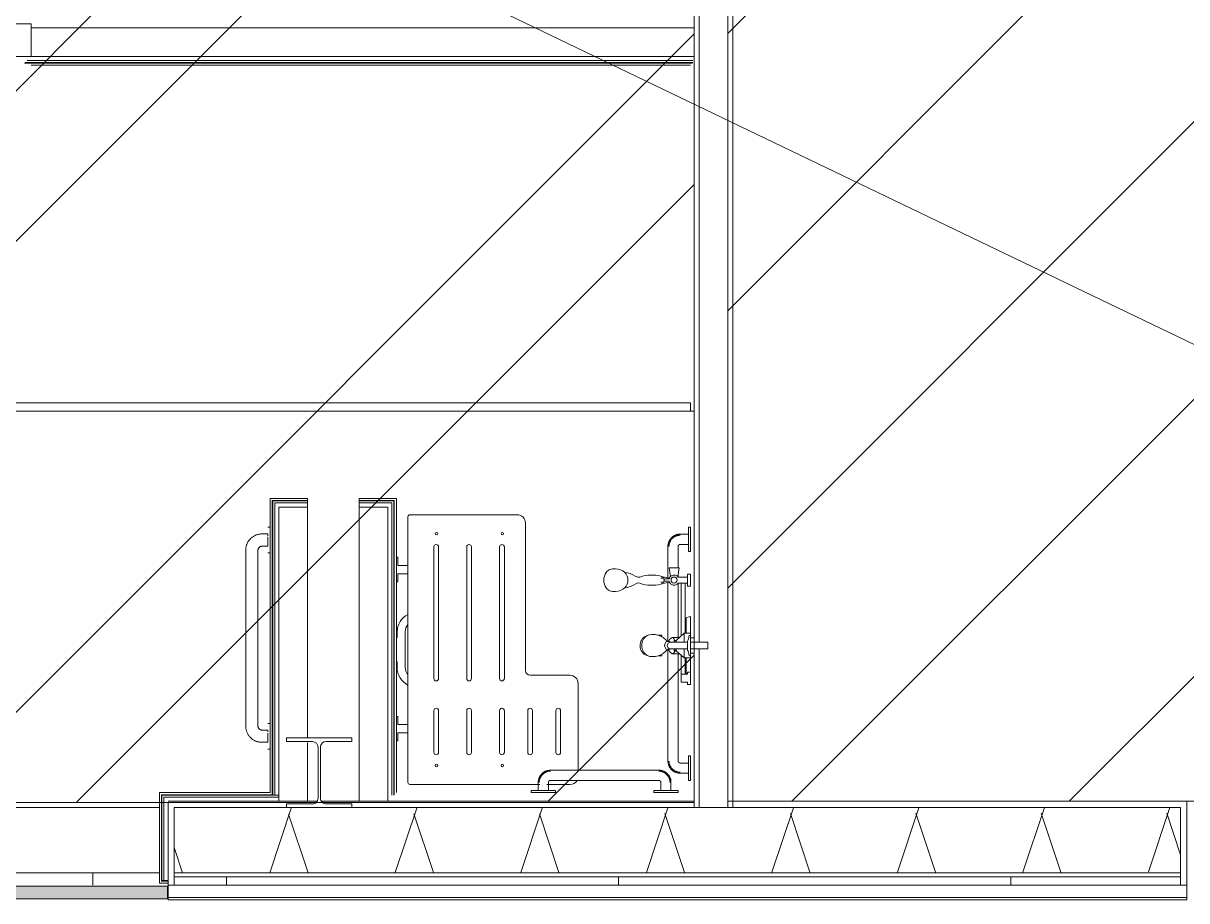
# Model space of a CAD drawing. Header units: inches. Extents: x -1442 to 61540, y -36095 to 93.
# Drawn here: x 59904 to 60046.4, y -22798.7 to -22691.4 of the extents above; entities that cross this region are included whole.
import ezdxf

# ---------------------------------------------------------------- set-up
doc = ezdxf.new("R2010")
doc.units = ezdxf.units.IN
doc.header["$MEASUREMENT"] = 0
for name, color, linetype, lineweight in [('A-DETL', 90, 'Continuous', 9), ('A-DETL-GENF', 92, 'Continuous', 9), ('A-FLOR', 192, 'Continuous', 9), ('A-FLOR-PATT', 8, 'Continuous', 9), ('A-GENM', 13, 'Continuous', 9), ('A-WALL', 113, 'Continuous', 9), ('A-WALL-PATT', 111, 'Continuous', 15), ('G-ANNO-TEXT', 231, 'Continuous', 9), ('I-WALL', 2, 'Continuous', 9), ('P-SANR-FIXT', 6, 'Continuous', 9), ('Q-SPCQ', 91, 'Continuous', 9), ('S-BEAM', 12, 'Continuous', 9), ('S-COLS', 52, 'Continuous', 9)]:
    doc.layers.add(name, color=color, linetype=linetype, lineweight=lineweight)

# ---------------------------------------------------------------- blocks, each defined once
blk = doc.blocks.new('817_Grab_Bars - 8170-001240-V41-Life Safety Plan')
at = {"layer": 'Q-SPCQ', "color": 7}
for p, q in [((25685.39, -22753.02), (25685.11, -22753.02)), ((25685.11, -22753.83), (25684.39, -22753.83)), ((25685.11, -22754.05), (25685.11, -22753.83)), ((25685.11, -22753.83), (25685.11, -22754.05)), ((25685.11, -22754.58), (25685.11, -22754.2)), ((25685.11, -22754.21), (25685.11, -22754.58)), ((25685.11, -22755.27), (25685.11, -22754.58)), ((25682.39, -22755.83), (25682.39, -22777.33)), ((25683.89, -22777.33), (25683.89, -22755.83)), ((25684.39, -22755.33), (25685.11, -22755.33)), ((25685.11, -22755.11), (25685.11, -22755.33)), ((25685.11, -22755.33), (25685.11, -22755.11)), ((25685.11, -22756.15), (25685.39, -22756.15)), ((25685.11, -22777.83), (25684.39, -22777.83)), ((25685.39, -22777.02), (25685.11, -22777.02)), ((25685.11, -22778.05), (25685.11, -22777.83)), ((25685.11, -22777.83), (25685.11, -22778.05)), ((25685.11, -22778.58), (25685.11, -22778.2)), ((25685.11, -22778.21), (25685.11, -22778.58)), ((25685.11, -22779.11), (25685.11, -22778.58)), ((25685.11, -22779.11), (25685.11, -22779.33)), ((25685.11, -22779.33), (25685.11, -22779.11)), ((25684.39, -22779.33), (25685.11, -22779.33)), ((25685.11, -22780.15), (25685.39, -22780.15))]:
    blk.add_line(p, q, dxfattribs=at)
at = {"layer": 'Q-SPCQ', "color": 7, "flags": 128}
for points in [[(25684.39, -22753.83), (25684.31, -22753.84), (25684.23, -22753.84), (25684.15, -22753.85), (25684.07, -22753.86), (25683.99, -22753.87), (25683.91, -22753.89), (25683.84, -22753.91), (25683.76, -22753.94), (25683.69, -22753.96), (25683.61, -22753.99), (25683.54, -22754.02), (25683.47, -22754.06), (25683.4, -22754.1), (25683.33, -22754.14), (25683.26, -22754.18), (25683.2, -22754.23), (25683.13, -22754.28), (25683.07, -22754.33), (25683.01, -22754.38), (25682.96, -22754.44), (25682.9, -22754.5), (25682.85, -22754.56), (25682.8, -22754.62), (25682.75, -22754.69), (25682.71, -22754.75), (25682.67, -22754.82), (25682.63, -22754.89), (25682.59, -22754.96), (25682.56, -22755.04), (25682.53, -22755.11), (25682.5, -22755.18), (25682.47, -22755.26), (25682.45, -22755.34), (25682.43, -22755.42), (25682.42, -22755.49), (25682.41, -22755.57), (25682.4, -22755.65), (25682.39, -22755.73), (25682.39, -22755.81), (25682.39, -22755.83)], [(25683.89, -22755.83), (25683.89, -22755.81), (25683.89, -22755.79), (25683.89, -22755.77), (25683.9, -22755.75), (25683.9, -22755.73), (25683.9, -22755.72), (25683.91, -22755.7), (25683.92, -22755.68), (25683.92, -22755.66), (25683.93, -22755.64), (25683.94, -22755.62), (25683.95, -22755.6), (25683.96, -22755.59), (25683.97, -22755.57), (25683.98, -22755.55), (25683.99, -22755.54), (25684, -22755.52), (25684.01, -22755.5), (25684.03, -22755.49), (25684.04, -22755.48), (25684.06, -22755.46), (25684.07, -22755.45), (25684.09, -22755.44), (25684.1, -22755.42), (25684.12, -22755.41), (25684.14, -22755.4), (25684.15, -22755.39), (25684.17, -22755.38), (25684.19, -22755.38), (25684.21, -22755.37), (25684.23, -22755.36), (25684.25, -22755.36), (25684.27, -22755.35), (25684.29, -22755.35), (25684.31, -22755.34), (25684.33, -22755.34), (25684.34, -22755.34), (25684.36, -22755.33), (25684.38, -22755.33), (25684.39, -22755.33)], [(25682.39, -22777.33), (25682.39, -22777.41), (25682.4, -22777.49), (25682.4, -22777.57), (25682.42, -22777.65), (25682.43, -22777.73), (25682.45, -22777.81), (25682.47, -22777.89), (25682.49, -22777.96), (25682.52, -22778.04), (25682.55, -22778.11), (25682.58, -22778.19), (25682.62, -22778.26), (25682.65, -22778.33), (25682.7, -22778.4), (25682.74, -22778.46), (25682.79, -22778.53), (25682.84, -22778.59), (25682.89, -22778.65), (25682.94, -22778.71), (25683, -22778.77), (25683.06, -22778.82), (25683.12, -22778.88), (25683.18, -22778.93), (25683.24, -22778.97), (25683.31, -22779.02), (25683.38, -22779.06), (25683.45, -22779.1), (25683.52, -22779.13), (25683.59, -22779.17), (25683.67, -22779.2), (25683.74, -22779.23), (25683.82, -22779.25), (25683.89, -22779.27), (25683.97, -22779.29), (25684.05, -22779.3), (25684.13, -22779.32), (25684.21, -22779.33), (25684.29, -22779.33), (25684.37, -22779.33), (25684.39, -22779.33)], [(25684.39, -22777.83), (25684.37, -22777.83), (25684.35, -22777.83), (25684.33, -22777.83), (25684.31, -22777.83), (25684.29, -22777.82), (25684.27, -22777.82), (25684.25, -22777.81), (25684.23, -22777.81), (25684.21, -22777.8), (25684.2, -22777.79), (25684.18, -22777.79), (25684.16, -22777.78), (25684.14, -22777.77), (25684.12, -22777.76), (25684.11, -22777.75), (25684.09, -22777.74), (25684.08, -22777.72), (25684.06, -22777.71), (25684.05, -22777.7), (25684.03, -22777.68), (25684.02, -22777.67), (25684, -22777.65), (25683.99, -22777.64), (25683.98, -22777.62), (25683.97, -22777.6), (25683.96, -22777.59), (25683.95, -22777.57), (25683.94, -22777.55), (25683.93, -22777.53), (25683.92, -22777.52), (25683.92, -22777.5), (25683.91, -22777.48), (25683.91, -22777.46), (25683.9, -22777.44), (25683.9, -22777.42), (25683.89, -22777.4), (25683.89, -22777.38), (25683.89, -22777.36), (25683.89, -22777.34), (25683.89, -22777.33)]]:
    blk.add_lwpolyline(points, dxfattribs=at)
blk = doc.blocks.new('Shower_Seat-Retractable-Frost_Products_LTD_-Handicap-_975R_M_ - Steel-Stainless-118740-Life Safety Plan')
at = {"layer": 'Q-SPCQ', "color": 7}
for p, q in [((25702.24, -22757.7), (25702.24, -22751.74)), ((25702.49, -22751.49), (25715.64, -22751.49)), ((25716.63, -22752.49), (25716.63, -22770.54)), ((25705.42, -22771.53), (25705.42, -22755.42)), ((25706, -22755.42), (25706, -22771.53)), ((25709.45, -22771.53), (25709.45, -22755.42)), ((25710.02, -22755.42), (25710.02, -22771.53)), ((25713.47, -22771.53), (25713.47, -22755.42)), ((25714.05, -22755.42), (25714.05, -22771.53)), ((25700.83, -22756.7), (25701.01, -22756.7)), ((25701.01, -22756.7), (25701.01, -22757.7)), ((25701.01, -22757.7), (25702.24, -22757.7)), ((25702.24, -22757.7), (25702.24, -22758.7)), ((25702.24, -22758.7), (25701.01, -22758.7)), ((25701.01, -22758.7), (25701.01, -22759.69)), ((25702.24, -22763.67), (25702.24, -22758.7)), ((25701.01, -22759.69), (25700.83, -22759.69)), ((25702.24, -22763.61), (25702.24, -22772.32)), ((25700.83, -22769.5), (25700.83, -22766.5)), ((25700.83, -22766.5), (25700.92, -22766.51)), ((25700.92, -22766.51), (25700.92, -22765.83)), ((25701.92, -22770.17), (25701.92, -22765.8)), ((25700.92, -22769.5), (25700.83, -22769.5)), ((25700.92, -22770.17), (25700.92, -22769.5)), ((25717.22, -22771.13), (25722.08, -22771.13)), ((25723.08, -22772.13), (25723.08, -22782.78)), ((25702.24, -22777.16), (25702.24, -22772.32)), ((25700.83, -22776.16), (25701.01, -22776.16)), ((25701.01, -22776.16), (25701.01, -22777.16)), ((25705.42, -22780.56), (25705.42, -22775.45)), ((25706, -22775.45), (25706, -22780.56)), ((25709.45, -22780.56), (25709.45, -22775.45)), ((25710.02, -22775.45), (25710.02, -22780.56)), ((25713.47, -22780.56), (25713.47, -22775.45)), ((25713.47, -22776.34), (25713.47, -22780.56)), ((25714.05, -22775.45), (25714.05, -22775.5)), ((25714.05, -22775.45), (25714.05, -22780.56)), ((25716.92, -22775.45), (25716.92, -22780.56)), ((25717.5, -22780.56), (25717.5, -22775.45)), ((25720.36, -22780.56), (25720.36, -22775.45)), ((25720.94, -22775.45), (25720.94, -22780.56)), ((25701.01, -22777.16), (25702.24, -22777.16)), ((25702.24, -22777.16), (25702.24, -22778.16)), ((25714.05, -22780.56), (25714.05, -22776.61)), ((25701.01, -22779.15), (25700.83, -22779.15)), ((25702.24, -22778.16), (25701.01, -22778.16)), ((25701.01, -22778.16), (25701.01, -22779.15)), ((25702.24, -22784.24), (25702.24, -22778.16)), ((25718.39, -22784.49), (25702.49, -22784.49)), ((25722.08, -22784.49), (25719.27, -22784.49))]:
    blk.add_line(p, q, dxfattribs=at)
for centre, radius, start, end in [((25702.49, -22751.74), 0.249, 90, 180), ((25715.64, -22752.49), 0.998, 0, 90), ((25705.74, -22753.8), 0.157, 90, 270), ((25705.74, -22753.8), 0.157, 270, 90), ((25713.8, -22753.8), 0.157, 90, 270), ((25713.8, -22753.8), 0.157, 270, 90), ((25705.71, -22755.42), 0.289, 0, 180), ((25709.73, -22755.42), 0.289, 0, 180), ((25713.76, -22755.42), 0.289, 0, 180), ((25703.35, -22765.83), 2.42, 117.1511, 180), ((25703.28, -22765.8), 1.35, 140, 180), ((25703.39, -22770.14), 2.47, 180.8542, 242.1783), ((25703.37, -22770.15), 1.45, 181.1547, 218.5801), ((25717.22, -22770.54), 0.589, 180, 270), ((25705.71, -22771.53), 0.289, 180, 0), ((25709.73, -22771.53), 0.288, 180, 0), ((25713.76, -22771.53), 0.288, 180, 0), ((25722.08, -22772.13), 0.998, 0, 90), ((25705.71, -22775.45), 0.289, 0, 180), ((25709.73, -22775.45), 0.289, 0, 180), ((25713.76, -22775.45), 0.289, 0, 180), ((25713.76, -22775.45), 0.289, 0, 139.2137), ((25717.21, -22775.45), 0.289, 0, 180), ((25720.65, -22775.45), 0.289, 0, 180), ((25705.71, -22780.56), 0.289, 180, 0), ((25709.73, -22780.56), 0.289, 180, 0), ((25713.76, -22780.56), 0.289, 180, 0), ((25713.76, -22780.56), 0.289, 180, 0), ((25717.21, -22780.56), 0.289, 180, 0), ((25720.65, -22780.56), 0.289, 180, 0), ((25705.74, -22782.16), 0.157, 90, 270), ((25705.74, -22782.16), 0.157, 270, 90), ((25713.8, -22782.16), 0.157, 90, 270), ((25713.8, -22782.16), 0.157, 270, 90), ((25702.49, -22784.24), 0.249, 180, 270), ((25722.08, -22783.49), 0.998, 270, 330)]:
    blk.add_arc(centre, radius, start, end, dxfattribs=at)
blk = doc.blocks.new('Parametric_ADA_Grab_Bar_-_2_Piece_3744 - Parametric_ADA_Grab_Bar_-_2_Piece_3744-114339-Life Safety Plan')
at = {"layer": 'A-GENM', "color": 7}
for p, q in [((0.25, 20.03), (0, 20.03)), ((0, 17.03), (0, 20.03)), ((0, 20.03), (0, 17.03)), ((0.25, 18.98), (0.25, 20.03)), ((0.25, 20.03), (0.25, 17.03)), ((1.25, 19.16), (0.25, 19.16)), ((0.25, 17.91), (0.25, 19.16)), ((0.25, 19.16), (0.25, 18.97)), ((0.25, 18.96), (0.25, 19.03)), ((0.25, 19.03), (0.25, 18.96)), ((0.25, 18.03), (0.25, 18.1)), ((0.25, 18.1), (0.25, 18.03)), ((0.25, 18.09), (0.25, 17.91)), ((0.25, 17.03), (0.25, 18.09)), ((0.25, 17.91), (1.25, 17.91)), ((1.5, 17.66), (1.5, 4.41)), ((2.75, 4.41), (2.75, 17.66)), ((0, 17.03), (0.25, 17.03)), ((0.25, 5.03), (0, 5.03)), ((0, 2.03), (0, 5.03)), ((0, 5.03), (0, 2.03)), ((0.25, 3.98), (0.25, 5.03)), ((0.25, 5.03), (0.25, 2.03)), ((1.25, 4.16), (0.25, 4.16)), ((0.25, 4.16), (0.25, 3.97)), ((0.25, 2.91), (0.25, 4.16)), ((0.25, 4.03), (0.25, 3.96)), ((0.25, 3.96), (0.25, 4.03)), ((0.25, 2.03), (0.25, 3.14)), ((0.25, 3.1), (0.25, 3.03)), ((0.25, 3.03), (0.25, 3.1)), ((0.25, 3.09), (0.25, 2.91)), ((0.25, 2.91), (1.25, 2.91)), ((17.46, 3.28), (3.87, 3.28)), ((25.72, 3.28), (18.54, 3.28)), ((30.12, 3.28), (26.28, 3.28)), ((0, 2.03), (0.25, 2.03)), ((2.37, 1.78), (2.37, 0.78)), ((3.62, 0.78), (3.62, 1.78)), ((3.87, 2.03), (17, 2.03)), ((19, 2.03), (25.62, 2.03)), ((26.37, 2.03), (26.73, 2.03)), ((27.5, 2.03), (30.12, 2.03)), ((30.37, 1.78), (30.37, 0.78)), ((31.62, 0.78), (31.62, 1.78)), ((1.5, 0.78), (1.5, 0.53)), ((1.5, 0.78), (4.5, 0.78)), ((2.56, 0.78), (1.5, 0.78)), ((1.5, 0.53), (4.5, 0.53)), ((4.5, 0.53), (1.5, 0.53)), ((3.62, 0.78), (2.37, 0.78)), ((2.37, 0.78), (2.56, 0.78)), ((2.57, 0.78), (2.5, 0.78)), ((2.5, 0.78), (2.57, 0.78)), ((3.5, 0.78), (3.43, 0.78)), ((3.43, 0.78), (3.5, 0.78)), ((3.44, 0.78), (3.62, 0.78)), ((4.5, 0.78), (3.44, 0.78)), ((4.5, 0.53), (4.5, 0.78)), ((29.5, 0.78), (29.5, 0.53)), ((29.5, 0.78), (32.5, 0.78)), ((30.56, 0.78), (29.5, 0.78)), ((29.5, 0.53), (32.5, 0.53)), ((32.5, 0.53), (29.5, 0.53)), ((30.37, 0.78), (30.56, 0.78)), ((31.62, 0.78), (30.37, 0.78)), ((30.5, 0.78), (30.57, 0.78)), ((30.57, 0.78), (30.5, 0.78)), ((31.43, 0.78), (31.5, 0.78)), ((31.5, 0.78), (31.43, 0.78)), ((31.44, 0.78), (31.62, 0.78)), ((32.5, 0.78), (31.44, 0.78)), ((32.5, 0.53), (32.5, 0.78))]:
    blk.add_line(p, q, dxfattribs=at)
at = {"layer": 'A-GENM', "color": 7, "flags": 128}
for points in [[(2.75, 17.66), (2.75, 17.72), (2.75, 17.78), (2.74, 17.84), (2.73, 17.9), (2.72, 17.95), (2.71, 18.01), (2.69, 18.07), (2.67, 18.13), (2.65, 18.18), (2.63, 18.24), (2.61, 18.3), (2.58, 18.35), (2.55, 18.4), (2.52, 18.45), (2.49, 18.5), (2.45, 18.55), (2.42, 18.6), (2.38, 18.65), (2.34, 18.69), (2.3, 18.73), (2.25, 18.77), (2.21, 18.81), (2.16, 18.85), (2.11, 18.89), (2.06, 18.92), (2.01, 18.95), (1.96, 18.98), (1.9, 19.01), (1.85, 19.03), (1.79, 19.05), (1.74, 19.07), (1.68, 19.09), (1.62, 19.11), (1.56, 19.12), (1.5, 19.13), (1.45, 19.14), (1.39, 19.15), (1.33, 19.15), (1.27, 19.16), (1.25, 19.16)], [(2.62, 17.66), (2.62, 17.71), (2.62, 17.77), (2.62, 17.82), (2.61, 17.88), (2.6, 17.93), (2.59, 17.98), (2.57, 18.04), (2.56, 18.09), (2.54, 18.14), (2.52, 18.19), (2.49, 18.24), (2.47, 18.29), (2.44, 18.34), (2.41, 18.39), (2.38, 18.43), (2.35, 18.48), (2.32, 18.52), (2.28, 18.56), (2.25, 18.6), (2.21, 18.64), (2.17, 18.68), (2.13, 18.72), (2.08, 18.75), (2.04, 18.78), (1.99, 18.81), (1.95, 18.84), (1.9, 18.87), (1.85, 18.89), (1.8, 18.92), (1.75, 18.94), (1.7, 18.96), (1.64, 18.97), (1.59, 18.99), (1.54, 19), (1.48, 19.01), (1.43, 19.02), (1.37, 19.03), (1.32, 19.03), (1.26, 19.03), (1.25, 19.03)], [(1.25, 17.91), (1.26, 17.91), (1.27, 17.91), (1.28, 17.9), (1.29, 17.9), (1.3, 17.9), (1.31, 17.9), (1.32, 17.9), (1.33, 17.89), (1.34, 17.89), (1.35, 17.89), (1.36, 17.88), (1.37, 17.88), (1.37, 17.87), (1.38, 17.87), (1.39, 17.86), (1.4, 17.86), (1.41, 17.85), (1.41, 17.84), (1.42, 17.84), (1.43, 17.83), (1.44, 17.82), (1.44, 17.82), (1.45, 17.81), (1.45, 17.8), (1.46, 17.79), (1.47, 17.78), (1.47, 17.77), (1.48, 17.77), (1.48, 17.76), (1.48, 17.75), (1.49, 17.74), (1.49, 17.73), (1.49, 17.72), (1.49, 17.71), (1.5, 17.7), (1.5, 17.69), (1.5, 17.68), (1.5, 17.67), (1.5, 17.66), (1.5, 17.66)], [(1.25, 2.91), (1.31, 2.91), (1.37, 2.91), (1.43, 2.92), (1.49, 2.93), (1.55, 2.94), (1.61, 2.95), (1.66, 2.96), (1.72, 2.98), (1.78, 3), (1.83, 3.02), (1.89, 3.05), (1.94, 3.08), (2, 3.1), (2.05, 3.14), (2.1, 3.17), (2.15, 3.2), (2.19, 3.24), (2.24, 3.28), (2.28, 3.32), (2.33, 3.36), (2.37, 3.41), (2.41, 3.45), (2.44, 3.5), (2.48, 3.55), (2.51, 3.6), (2.54, 3.65), (2.57, 3.7), (2.6, 3.75), (2.63, 3.81), (2.65, 3.86), (2.67, 3.92), (2.69, 3.98), (2.7, 4.03), (2.72, 4.09), (2.73, 4.15), (2.74, 4.21), (2.74, 4.27), (2.75, 4.33), (2.75, 4.39), (2.75, 4.41)], [(1.5, 4.41), (1.5, 4.4), (1.5, 4.39), (1.5, 4.38), (1.5, 4.37), (1.5, 4.36), (1.49, 4.35), (1.49, 4.34), (1.49, 4.33), (1.48, 4.32), (1.48, 4.31), (1.48, 4.3), (1.47, 4.29), (1.47, 4.28), (1.46, 4.27), (1.46, 4.27), (1.45, 4.26), (1.44, 4.25), (1.44, 4.24), (1.43, 4.23), (1.42, 4.23), (1.42, 4.22), (1.41, 4.21), (1.4, 4.21), (1.39, 4.2), (1.39, 4.2), (1.38, 4.19), (1.37, 4.19), (1.36, 4.18), (1.35, 4.18), (1.34, 4.17), (1.33, 4.17), (1.32, 4.17), (1.31, 4.16), (1.3, 4.16), (1.29, 4.16), (1.28, 4.16), (1.27, 4.16), (1.26, 4.16), (1.25, 4.16), (1.25, 4.16)], [(1.25, 3.03), (1.3, 3.03), (1.36, 3.04), (1.41, 3.04), (1.47, 3.05), (1.52, 3.06), (1.58, 3.07), (1.63, 3.08), (1.68, 3.1), (1.73, 3.12), (1.79, 3.14), (1.84, 3.16), (1.88, 3.19), (1.93, 3.21), (1.98, 3.24), (2.03, 3.27), (2.07, 3.3), (2.11, 3.34), (2.16, 3.37), (2.2, 3.41), (2.24, 3.45), (2.27, 3.49), (2.31, 3.53), (2.34, 3.57), (2.38, 3.62), (2.41, 3.66), (2.44, 3.71), (2.46, 3.76), (2.49, 3.81), (2.51, 3.86), (2.53, 3.91), (2.55, 3.96), (2.57, 4.01), (2.58, 4.07), (2.59, 4.12), (2.6, 4.17), (2.61, 4.23), (2.62, 4.28), (2.62, 4.34), (2.62, 4.39), (2.62, 4.41)], [(3.87, 3.28), (3.82, 3.28), (3.76, 3.28), (3.7, 3.27), (3.64, 3.26), (3.58, 3.25), (3.52, 3.24), (3.46, 3.22), (3.4, 3.21), (3.35, 3.19), (3.29, 3.16), (3.24, 3.14), (3.18, 3.11), (3.13, 3.08), (3.08, 3.05), (3.03, 3.02), (2.98, 2.98), (2.93, 2.95), (2.89, 2.91), (2.84, 2.87), (2.8, 2.83), (2.76, 2.78), (2.72, 2.74), (2.68, 2.69), (2.65, 2.64), (2.61, 2.59), (2.58, 2.54), (2.55, 2.49), (2.52, 2.43), (2.5, 2.38), (2.48, 2.32), (2.46, 2.27), (2.44, 2.21), (2.42, 2.15), (2.41, 2.1), (2.4, 2.04), (2.39, 1.98), (2.38, 1.92), (2.38, 1.86), (2.37, 1.8), (2.37, 1.78)], [(3.87, 3.16), (3.82, 3.16), (3.77, 3.15), (3.71, 3.15), (3.66, 3.14), (3.6, 3.13), (3.55, 3.12), (3.5, 3.1), (3.44, 3.09), (3.39, 3.07), (3.34, 3.05), (3.29, 3.03), (3.24, 3), (3.19, 2.97), (3.14, 2.95), (3.1, 2.92), (3.05, 2.88), (3.01, 2.85), (2.97, 2.81), (2.93, 2.78), (2.89, 2.74), (2.85, 2.7), (2.82, 2.66), (2.78, 2.61), (2.75, 2.57), (2.72, 2.52), (2.69, 2.48), (2.66, 2.43), (2.64, 2.38), (2.61, 2.33), (2.59, 2.28), (2.57, 2.23), (2.56, 2.18), (2.54, 2.12), (2.53, 2.07), (2.52, 2.01), (2.51, 1.96), (2.51, 1.91), (2.5, 1.85), (2.5, 1.8), (2.5, 1.78)], [(31.62, 1.78), (31.62, 1.84), (31.62, 1.9), (31.61, 1.96), (31.61, 2.02), (31.6, 2.08), (31.58, 2.14), (31.57, 2.2), (31.55, 2.25), (31.53, 2.31), (31.51, 2.37), (31.48, 2.42), (31.46, 2.47), (31.43, 2.53), (31.4, 2.58), (31.36, 2.63), (31.33, 2.68), (31.29, 2.72), (31.25, 2.77), (31.21, 2.81), (31.17, 2.86), (31.13, 2.9), (31.08, 2.94), (31.03, 2.97), (30.99, 3.01), (30.94, 3.04), (30.88, 3.07), (30.83, 3.1), (30.78, 3.13), (30.72, 3.16), (30.67, 3.18), (30.61, 3.2), (30.56, 3.22), (30.5, 3.23), (30.44, 3.25), (30.38, 3.26), (30.32, 3.27), (30.26, 3.28), (30.2, 3.28), (30.14, 3.28), (30.12, 3.28)], [(31.5, 1.78), (31.5, 1.84), (31.5, 1.89), (31.49, 1.95), (31.48, 2), (31.47, 2.05), (31.46, 2.11), (31.45, 2.16), (31.43, 2.21), (31.41, 2.27), (31.39, 2.32), (31.37, 2.37), (31.34, 2.42), (31.32, 2.46), (31.29, 2.51), (31.26, 2.56), (31.23, 2.6), (31.19, 2.65), (31.16, 2.69), (31.12, 2.73), (31.08, 2.77), (31.04, 2.81), (31, 2.84), (30.96, 2.88), (30.91, 2.91), (30.87, 2.94), (30.82, 2.97), (30.77, 2.99), (30.72, 3.02), (30.67, 3.04), (30.62, 3.06), (30.57, 3.08), (30.52, 3.1), (30.47, 3.11), (30.41, 3.13), (30.36, 3.14), (30.3, 3.14), (30.25, 3.15), (30.19, 3.15), (30.14, 3.16), (30.12, 3.16)], [(3.62, 1.78), (3.63, 1.79), (3.63, 1.8), (3.63, 1.81), (3.63, 1.82), (3.63, 1.83), (3.63, 1.84), (3.63, 1.85), (3.64, 1.86), (3.64, 1.87), (3.64, 1.88), (3.65, 1.89), (3.65, 1.9), (3.66, 1.91), (3.66, 1.91), (3.67, 1.92), (3.67, 1.93), (3.68, 1.94), (3.69, 1.95), (3.69, 1.95), (3.7, 1.96), (3.71, 1.97), (3.72, 1.97), (3.72, 1.98), (3.73, 1.99), (3.74, 1.99), (3.75, 2), (3.76, 2), (3.77, 2.01), (3.78, 2.01), (3.78, 2.01), (3.79, 2.02), (3.8, 2.02), (3.81, 2.02), (3.82, 2.03), (3.83, 2.03), (3.84, 2.03), (3.85, 2.03), (3.86, 2.03), (3.87, 2.03), (3.87, 2.03)], [(30.12, 2.03), (30.13, 2.03), (30.14, 2.03), (30.15, 2.03), (30.16, 2.03), (30.17, 2.03), (30.18, 2.02), (30.19, 2.02), (30.2, 2.02), (30.21, 2.02), (30.22, 2.01), (30.23, 2.01), (30.24, 2), (30.25, 2), (30.26, 1.99), (30.27, 1.99), (30.27, 1.98), (30.28, 1.98), (30.29, 1.97), (30.3, 1.96), (30.3, 1.96), (30.31, 1.95), (30.32, 1.94), (30.32, 1.93), (30.33, 1.92), (30.34, 1.92), (30.34, 1.91), (30.35, 1.9), (30.35, 1.89), (30.35, 1.88), (30.36, 1.87), (30.36, 1.86), (30.36, 1.85), (30.37, 1.84), (30.37, 1.83), (30.37, 1.82), (30.37, 1.81), (30.37, 1.8), (30.37, 1.79), (30.37, 1.78), (30.37, 1.78)]]:
    blk.add_lwpolyline(points, dxfattribs=at)
blk = doc.blocks.new('Shower Tile Threshold - Shower Tile Threshold-209406-Life Safety Plan')
at = {"layer": 'A-GENM', "color": 7}
for p, q in [((-36, -5.8), (-36, -5.5)), ((12, -5.5), (12, -5.8)), ((-36, -6), (-36, -5.8)), ((-36, -6), (12, -6)), ((12, -5.8), (12, -6))]:
    blk.add_line(p, q, dxfattribs=at)
blk = doc.blocks.new('Shower-Unit-Zurn-Z7301-SS-MT-DV2P-HW - Z7301-SS-MT-DV2P-HW-242829-Life Safety Plan')
at = {"layer": 'A-GENM'}
for p, q in [((7.65, 6.42), (7.52, 6.76)), ((7.63, 6.21), (7.65, 6.42)), ((8.48, 6.76), (8.35, 6.42)), ((8.35, 6.42), (8.37, 6.21)), ((7.62, 3.24), (7.62, 3.41)), ((7.75, 2.62), (7.63, 3.19)), ((7.75, 3.41), (7.75, 3.61)), ((7.86, 2.61), (7.86, 3.12)), ((8.14, 3.12), (8.14, 2.61)), ((8.25, 3.61), (8.25, 3.38)), ((8.37, 3.19), (8.25, 2.62)), ((8.38, 3.41), (8.38, 3.24)), ((7.62, 0.38), (7.62, 1.5)), ((8.23, 2.57), (8.18, 2.54)), ((8.38, 1.5), (8.38, 0.38)), ((8.44, 2.45), (9.5, 2.62)), ((9.5, 1.36), (8.44, 1.55)), ((9.5, 2.62), (9.5, 1.36)), ((-4.75, 0.38), (-4.5, 0.38)), ((-4.75, 0), (-4.75, 0.38)), ((-3.25, 0), (-4.75, 0)), ((-4.5, 1.13), (-3.5, 1.13)), ((-4.5, 0.38), (-4.5, 1.13)), ((-3.5, 1.13), (-3.5, 0.38)), ((-3.5, 1.13), (-1.17, 1.13)), ((-1.5, 0.63), (-3.5, 0.63)), ((-3.5, 0.38), (-3.25, 0.38)), ((-3.25, 0.38), (-3.25, 0)), ((1.17, 1.13), (7.62, 1.13)), ((7.62, 0.63), (1.5, 0.63)), ((7.25, 0.38), (7.62, 0.38)), ((7.25, 0), (7.25, 0.38)), ((8.75, 0), (7.25, 0)), ((7.62, 0.38), (8.38, 0.38)), ((8.38, 0.38), (8.75, 0.38)), ((8.75, 0.38), (8.75, 0))]:
    blk.add_line(p, q, dxfattribs=at)
at = {"layer": 'A-GENM', "color": 7}
for p, q in [((-1.25, 3.5), (-1.25, 3.96)), ((-1.05, 3.5), (-1.25, 3.5)), ((1.25, 3.5), (1.06, 3.5)), ((1.25, 3.92), (1.25, 3.5)), ((-1.5, 0.75), (-0.63, 1.75)), ((-0.63, 2), (-0.4, 2)), ((-0.63, 1.75), (-0.63, 2)), ((-0.63, 1.75), (-0.4, 1.75)), ((0.4, 2), (0.63, 2)), ((0.4, 1.75), (0.63, 1.75)), ((0.63, 2), (0.63, 1.75)), ((0.63, 1.75), (1.5, 0.75)), ((-1.5, 0.75), (-0.4, 0.75)), ((-1.5, 0), (-1.5, 0.75)), ((-1.24, 0), (-1.5, 0)), ((0.4, 0.75), (1.5, 0.75)), ((1.5, 0), (1.24, 0)), ((1.5, 0.75), (1.5, 0))]:
    blk.add_line(p, q, dxfattribs=at)
at = {"layer": 'A-GENM'}
blk.add_circle((8, 2), 0.375, dxfattribs=at)
for centre, radius, start, end in [((7.65, 9.45), 1.05, 124.5638, 155.4362), ((7.96, 9.01), 1.59, 88.4112, 124.5638), ((8.04, 9.01), 1.59, 55.4362, 91.5888), ((8.35, 9.45), 1.05, 24.5638, 55.4362), ((8.6, 9.29), 2, 162.4673, 183.5327), ((8.47, 9.28), 1.87, 183.5327, 221.28), ((7.53, 9.28), 1.87, 318.72, 356.4673), ((7.4, 9.29), 2, 356.4673, 17.5327), ((9.42, 8.15), 2.35, 182.5331, 216.2776), ((8, 8.99), 1.34, 226.1253, 313.8747), ((6.58, 8.15), 2.35, 323.7224, 357.4669), ((11.6, 4.81), 4.22, 160.5946, 179.4335), ((4.4, 4.81), 4.22, 0.5665, 19.4054), ((11.46, 4.61), 4.08, 176.6594, 194.1731), ((4.54, 4.61), 4.08, 345.8269, 3.3406), ((8.98, 4.32), 1.63, 205.4636, 213.8796), ((8, 3.9), 0.687, 236.9089, 303.0911), ((7.85, 3.23), 0.225, 178.1806, 192.2249), ((8, 3.12), 0.141, 0, 180), ((8.15, 3.23), 0.225, 347.7751, 1.8194), ((7.02, 4.32), 1.63, 326.1204, 334.5364), ((8, 2), 0.625, 103.0519, 233.1301), ((8, 2), 0.625, 45.7428, 76.9481), ((8.11, 2.65), 0.137, 326.6752, 347.7751), ((8, 2), 0.625, 306.8699, 314.2525), ((8, 2), 0.625, 314.2525, 45.7428)]:
    blk.add_arc(centre, radius, start, end, dxfattribs=at)
at = {"layer": 'P-SANR-FIXT', "color": 7}
for p, q in [((-1, 1.33), (-1, 2.23)), ((-0.48, 2.64), (-0.48, 2.84)), ((-0.4, 0.38), (-0.4, 2.46)), ((0.4, 2.46), (0.4, 0.38)), ((0.48, 2.84), (0.48, 2.64)), ((1, 2.23), (1, 1.33)), ((-3.31, 0.54), (-1.5, 0.54)), ((-1.5, 0), (-3.25, 0)), ((-1.24, 0), (-1.24, 0.1)), ((-0.94, -0.44), (-0.94, 0)), ((-0.55, 0.38), (-0.4, 0.38)), ((-0.4, 0.38), (0.4, 0.38)), ((0.4, 0.38), (0.55, 0.38)), ((0.93, 0), (0.93, -0.44)), ((1.24, 0.1), (1.24, 0)), ((1.5, 0.54), (3.31, 0.54)), ((3.56, 0), (1.5, 0)), ((3.43, 0.45), (3.56, 0)), ((-0.4, 0), (-1.24, 0)), ((-0.4, -0.44), (-0.4, 0)), ((-0.4, 0), (0.4, 0)), ((-0.4, -2.13), (-0.4, -0.44)), ((0.4, 0), (0.4, -0.44)), ((1.24, 0), (0.4, 0)), ((0.4, -0.44), (0.4, -2.13)), ((0.4, -2.13), (-0.4, -2.13))]:
    blk.add_line(p, q, dxfattribs=at)
for centre, radius, start, end in [((0, 4.86), 1.31, 23.5819, 159.9825), ((0, 4.51), 1.46, 32.9208, 147.0792), ((0.79, 4.57), 2.15, 159.9825, 233.8466), ((-0.79, 4.57), 2.15, 306.1534, 22.1739), ((-0.63, 2.12), 0.388, 129.5027, 162.4973), ((-2.26, 4.09), 2.18, 309.5027, 319.6833), ((2.26, 4.09), 2.18, 220.3167, 230.4973), ((0.63, 2.12), 0.388, 17.5027, 50.4973), ((-3.31, 0.42), 0.125, 90, 164), ((-1.14, 0.1), 0.0945, 90, 180), ((-1.14, 1.21), 1.02, 270, 305.478), ((1.14, 1.21), 1.02, 234.522, 270), ((1.14, 0.1), 0.0945, 0, 90), ((3.31, 0.42), 0.125, 16, 90)]:
    blk.add_arc(centre, radius, start, end, dxfattribs=at)
for centre, major_axis, ratio, start_param, end_param in [((0, 2.84), (0.476, 0), 0.662364, 0, 3.141593), ((0, 2.46), (0.4, 0), 0.941821, 0, 3.141593), ((-0.11, 2.15), (1.11, 0.08), 0.351489, 5.304463, 6.593422)]:
    blk.add_ellipse(centre, major_axis=major_axis, ratio=ratio, start_param=start_param, end_param=end_param, dxfattribs=at)
blk.add_open_spline([(-0.54, 1.86), (-0.54, 1.86), (-0.61, 1.88), (-0.78, 1.95), (-0.96, 2.08), (-1.02, 2.22), (-0.98, 2.3), (-0.94, 2.34)], degree=3, knots=[0.1393879, 0.1393879, 0.1393879, 0.1393879, 0.1428571, 0.2857143, 0.5714286, 0.7857143, 1, 1, 1, 1], dxfattribs=at)
for points in [[(-0.4, 2.46), (-0.42, 2.48), (-0.44, 2.52), (-0.47, 2.58), (-0.48, 2.62), (-0.48, 2.64)], [(0.48, 2.64), (0.48, 2.62), (0.47, 2.58), (0.44, 2.52), (0.42, 2.48), (0.4, 2.46)]]:
    blk.add_open_spline(points, degree=3, dxfattribs=at)
blk = doc.blocks.new('Locker Rooms and Restrooms_rvt-2-Life Safety Plan')
at = {"layer": 'A-FLOR-PATT'}
h = blk.add_hatch(dxfattribs=at)
h.set_pattern_fill('FP_11', color=27, style=0, pattern_type=2)
h.set_pattern_definition([(0, (59876.44, -22757.59), (-48, 23.996), [48, 0, 0, 0]), (90, (59900.44, -22769.59), (-48, 3e-15), [11.998, -11.998]), (90, (59888.44, -22757.59), (-48, 3e-15), [11.998, -11.998]), (90, (59912.44, -22757.59), (-48, 3e-15), [11.998, -11.998]), (0, (59876.44, -22745.592), (-48, 23.996), [48, 0, 0, 0]), (90, (59924.44, -22769.59), (-48, 3e-15), [11.998, -11.998])])
h.paths.add_polyline_path([(25521.39, -22796.91), (25672.89, -22796.8), (25672.83, -22796.55), (25672.08, -22796.55), (25672.14, -22796.3), (25672.08, -22796.3), (25671.83, -22796.55), (25671.83, -22795.3), (25521.39, -22795.3)], flags=0)
h.paths.add_polyline_path([(25648.89, -22787.3), (25648.33, -22786.74), (25648.33, -22786.99), (25648.58, -22787.05), (25648.64, -22787.3)], flags=0)
h.paths.add_polyline_path([(25660.26, -22787.3), (25671.83, -22787.3), (25671.83, -22786.68), (25648.89, -22786.68), (25648.89, -22787.3)], flags=0)
h.paths.add_polyline_path([(25643.27, -22787.3), (25643.52, -22787.3), (25643.58, -22787.05), (25643.83, -22786.99), (25643.83, -22786.74), (25643.52, -22787.05)], flags=0)
h.paths.add_polyline_path([(25606.77, -22787.3), (25606.2, -22786.74), (25606.2, -22786.99), (25606.45, -22787.05), (25606.52, -22787.3)], flags=0)
h.paths.add_polyline_path([(25641.74, -22787.3), (25643.27, -22787.3), (25643.27, -22786.68), (25606.77, -22786.68), (25606.77, -22787.3), (25623.21, -22787.3)], flags=0)
h.paths.add_polyline_path([(25523.52, -22787.3), (25559.02, -22787.17), (25559.02, -22786.68), (25521.39, -22786.68), (25521.39, -22787.3), (25522.8, -22787.3)], flags=0)
h.paths.add_polyline_path([(25601.39, -22787.3), (25601.45, -22787.05), (25601.7, -22786.99), (25601.7, -22786.74), (25601.14, -22787.3)], flags=0)
h.paths.add_polyline_path([(25601.14, -22787.3), (25601.14, -22786.68), (25564.64, -22786.68), (25564.64, -22787.3), (25586.17, -22787.3)], flags=0)
h.paths.add_polyline_path([(25559.29, -22787.3), (25559.33, -22787.17), (25559.58, -22787.1), (25559.58, -22786.85), (25559.27, -22787.3)], flags=0)
h.paths.add_polyline_path([(25564.36, -22787.3), (25564.39, -22787.16), (25564.08, -22786.85), (25564.08, -22787.1), (25564.33, -22787.17)], flags=0)
at = {"layer": 'A-FLOR', "color": 7}
for p, q in [((25656.14, -22695.43), (25608.64, -22695.43)), ((25736.83, -22737.8), (25522.52, -22737.8)), ((25736.83, -22738.8), (25736.83, -22737.8)), ((25522.52, -22738.8), (25736.83, -22738.8)), ((25737.27, -22738.8), (25736.83, -22738.8)), ((25736.83, -22738.8), (25737.27, -22738.8))]:
    blk.add_line(p, q, dxfattribs=at)
at = {"layer": 'A-FLOR', "color": 143}
blk.add_line((25521.39, -22796.91), (25672.83, -22796.91), dxfattribs=at)
at = {"layer": 'A-WALL', "color": 7}
for p, q in [((25655.39, -22696.24), (25655.33, -22696.24)), ((25655.64, -22696.18), (25655.39, -22696.18)), ((25656.14, -22696.24), (25655.39, -22696.24)), ((25656.14, -22695.93), (25655.64, -22695.93)), ((25656.14, -22696.18), (25655.64, -22696.18)), ((25656.14, -22695.93), (25736.83, -22695.93)), ((25656.14, -22696.18), (25736.83, -22696.18)), ((25656.14, -22696.24), (25736.83, -22696.24)), ((25736.83, -22695.93), (25737.14, -22695.93)), ((25736.83, -22696.18), (25737.08, -22696.18)), ((25736.83, -22696.24), (25737.08, -22696.24)), ((25737.08, -22696.18), (25737.14, -22696.18)), ((25685.7, -22749.74), (25685.64, -22749.74)), ((25685.64, -22749.74), (25685.64, -22785.74)), ((25689.95, -22749.74), (25685.7, -22749.74)), ((25685.95, -22749.8), (25685.7, -22749.8)), ((25685.7, -22749.8), (25685.7, -22785.8)), ((25689.95, -22749.8), (25685.95, -22749.8)), ((25686.45, -22750.05), (25685.95, -22750.05)), ((25685.95, -22750.05), (25685.95, -22785.8)), ((25689.95, -22750.05), (25686.45, -22750.05)), ((25686.45, -22750.55), (25686.45, -22785.8)), ((25689.95, -22750.55), (25686.45, -22750.55)), ((25689.95, -22749.74), (25689.95, -22749.49)), ((25689.95, -22749.8), (25689.95, -22749.74)), ((25689.95, -22750.05), (25689.95, -22749.8)), ((25689.95, -22750.55), (25689.95, -22750.05)), ((25696.27, -22749.49), (25696.27, -22749.74)), ((25700.52, -22749.74), (25696.27, -22749.74)), ((25696.27, -22749.74), (25696.27, -22749.8)), ((25700.27, -22749.8), (25696.27, -22749.8)), ((25696.27, -22749.8), (25696.27, -22750.05)), ((25699.77, -22750.05), (25696.27, -22750.05)), ((25696.27, -22750.05), (25696.27, -22750.55)), ((25699.77, -22750.55), (25696.27, -22750.55)), ((25700.27, -22750.05), (25699.77, -22750.05)), ((25699.77, -22750.55), (25699.77, -22785.8)), ((25700.52, -22749.8), (25700.27, -22749.8)), ((25700.27, -22750.05), (25700.27, -22785.8)), ((25700.58, -22749.74), (25700.52, -22749.74)), ((25700.52, -22749.8), (25700.52, -22785.8)), ((25700.58, -22749.74), (25700.58, -22785.74)), ((25672.08, -22785.74), (25672.14, -22785.74)), ((25672.08, -22786.68), (25672.08, -22785.74)), ((25672.14, -22785.74), (25672.89, -22785.74)), ((25672.14, -22785.8), (25672.39, -22785.8)), ((25672.14, -22786.68), (25672.14, -22785.8)), ((25672.39, -22785.8), (25672.89, -22785.8)), ((25672.39, -22786.05), (25672.89, -22786.05)), ((25672.39, -22786.68), (25672.39, -22786.05)), ((25672.89, -22785.74), (25685.39, -22785.74)), ((25672.89, -22785.8), (25685.39, -22785.8)), ((25672.89, -22786.05), (25685.39, -22786.05)), ((25685.64, -22785.74), (25685.39, -22785.74)), ((25685.64, -22785.8), (25685.39, -22785.8)), ((25686.45, -22786.05), (25685.39, -22786.05)), ((25685.7, -22785.8), (25685.64, -22785.8)), ((25685.95, -22785.8), (25685.7, -22785.8)), ((25686.45, -22785.8), (25685.95, -22785.8)), ((25686.45, -22785.8), (25686.45, -22786.05)), ((25686.45, -22785.8), (25686.45, -22786.05)), ((25686.45, -22786.05), (25686.45, -22786.55)), ((25686.45, -22786.05), (25686.45, -22786.55)), ((25699.77, -22785.8), (25699.77, -22786.05)), ((25699.77, -22786.05), (25699.77, -22786.55)), ((25672.08, -22796.3), (25672.08, -22786.68)), ((25672.14, -22796.24), (25672.14, -22786.68)), ((25672.39, -22796.24), (25672.39, -22786.68)), ((25672.08, -22796.3), (25672.14, -22796.3)), ((25672.14, -22796.24), (25672.89, -22796.24)), ((25672.14, -22796.3), (25672.89, -22796.3))]:
    blk.add_line(p, q, dxfattribs=at)
at = {"layer": 'I-WALL', "color": 250, "lineweight": 15}
for p, q in [((25737.27, -22691.93), (25656.14, -22691.93)), ((25656.14, -22691.93), (25656.14, -22695.43)), ((25737.27, -22695.43), (25737.27, -22691.93)), ((25656.14, -22695.43), (25737.27, -22695.43)), ((25736.83, -22695.43), (25656.14, -22695.43)), ((25656.14, -22696.49), (25736.83, -22696.49)), ((25685.64, -22749.49), (25685.39, -22749.49)), ((25685.39, -22749.49), (25685.39, -22785.49)), ((25689.95, -22749.49), (25685.64, -22749.49)), ((25689.95, -22778.8), (25689.95, -22750.55)), ((25700.58, -22749.49), (25696.27, -22749.49)), ((25696.27, -22750.55), (25696.27, -22786.55)), ((25700.83, -22749.49), (25700.58, -22749.49)), ((25700.83, -22785.49), (25700.83, -22749.49)), ((25689.95, -22786.55), (25689.95, -22779.34)), ((25671.83, -22785.49), (25671.83, -22786.68)), ((25672.08, -22785.49), (25671.83, -22785.49)), ((25672.89, -22785.49), (25672.08, -22785.49)), ((25685.39, -22785.49), (25672.89, -22785.49)), ((25671.83, -22786.68), (25671.83, -22796.55)), ((25672.89, -22786.55), (25685.39, -22786.55)), ((25672.89, -22796.24), (25672.89, -22786.68)), ((25685.39, -22786.55), (25686.45, -22786.55)), ((25686.45, -22786.55), (25689.95, -22786.55)), ((25696.27, -22786.55), (25699.77, -22786.55)), ((25699.77, -22786.55), (25700.83, -22786.55)), ((25672.89, -22796.3), (25672.89, -22796.24)), ((25672.89, -22796.55), (25672.89, -22796.3)), ((25671.83, -22796.55), (25672.08, -22796.55)), ((25672.08, -22796.55), (25672.89, -22796.55))]:
    blk.add_line(p, q, dxfattribs=at)
at = {"lineweight": 9}
for name, p, rotation in [('Shower Tile Threshold - Shower Tile Threshold-209406-Life Safety Plan', (25620.14, -22697.43), 180), ('Parametric_ADA_Grab_Bar_-_2_Piece_3744 - Parametric_ADA_Grab_Bar_-_2_Piece_3744-114339-Life Safety Plan', (25737.36, -22785.49), 90), ('Shower-Unit-Zurn-Z7301-SS-MT-DV2P-HW - Z7301-SS-MT-DV2P-HW-242829-Life Safety Plan', (25736.83, -22767.49), 90.00000000000074)]:
    blk.add_blockref(name, p, dxfattribs=dict(at, rotation=rotation))
for name in ['Shower_Seat-Retractable-Frost_Products_LTD_-Handicap-_975R_M_ - Steel-Stainless-118740-Life Safety Plan', '817_Grab_Bars - 8170-001240-V41-Life Safety Plan']:
    blk.add_blockref(name, (0, 0), dxfattribs=at)
blk = doc.blocks.new('W-Wide Flange-Column - B2_F-1401326-Life Safety Plan')
at = {"layer": 'S-COLS', "lineweight": 13}
for p, q in [((4, 4.25), (-4, 4.25)), ((-4, 4.25), (-4, 3.82)), ((-4, 3.82), (-0.84, 3.82)), ((-0.14, 3.12), (-0.14, -3.12)), ((0.14, -3.12), (0.14, 3.12)), ((0.84, 3.82), (4, 3.82)), ((4, 3.82), (4, 4.25)), ((-0.84, -3.82), (-4, -3.82)), ((-4, -3.82), (-4, -4.25)), ((-4, -4.25), (4, -4.25)), ((4, -3.82), (0.84, -3.82)), ((4, -4.25), (4, -3.82))]:
    blk.add_line(p, q, dxfattribs=at)
for centre, start, end in [((-0.84, 3.12), 47.467, 90), ((-0.84, 3.12), 0, 45), ((0.84, 3.12), 135, 180), ((0.84, 3.12), 90, 132.533), ((-0.84, -3.12), 270, 0), ((0.84, -3.12), 180, 270)]:
    blk.add_arc(centre, 0.691, start, end, dxfattribs=at)
blk = doc.blocks.new('Girt_C - 8_D-1405500-Life Safety Plan')
at = {"layer": 'S-BEAM'}
for p, q in [((25671.83, -22787.3), (25648.64, -22787.3)), ((25521.39, -22795.3), (25671.83, -22795.3))]:
    blk.add_line(p, q, dxfattribs=at)

msp = doc.modelspace()

# ---------------------------------------------------------------- hatches: boundary and pattern name
at = {"layer": 'A-DETL-GENF'}
h = msp.add_hatch(dxfattribs=at)
h.set_pattern_fill('FP_15', color=8, style=0, pattern_type=2)
h.set_pattern_definition([(45, (34248.79, 0), (-16.970563, 16.970563), [])])
h.paths.add_polyline_path([(60211.87, -22786.55), (60228.56, -22786.55), (60228.56, -22359.55), (59990.18, -22359.55), (59990.18, -22786.55), (60209.77, -22786.55)], flags=0)
h.paths.add_polyline_path([(59990.81, -22606.16), (59990.81, -22606.16), (60012.06, -22606.16)], flags=0)
h = msp.add_hatch(dxfattribs=at)
h.set_pattern_fill('FP_8', color=8, style=0, pattern_type=2)
h.set_pattern_definition([(45, (34248.79, 0), (-38.01406, 38.01406), []), (45, (34248.79, 57.6), (-38.01406, 38.01406), [])])
h.paths.add_polyline_path([(59812.87, -22786.68), (59986.06, -22786.55), (59986.06, -22369.55), (59556.56, -22369.6), (59556.56, -22786.68), (59812.87, -22786.68)], flags=0)
at = {"layer": 'A-WALL-PATT', "lineweight": 9}
h = msp.add_hatch(dxfattribs=at)
h.set_pattern_fill('FP_4', color=256, style=0, pattern_type=2)
h.set_pattern_definition([(0, (34248.79, 0), (122.88, 30.72), [5.069, -87.091, 5.069, -87.091, -491.52]), (0, (34248.79, 0), (122.88, 30.72), [-184.32, 5.069, -179.251, 5.069, -87.091, -215.04]), (0, (34248.79, 0), (122.88, 30.72), [-460.8, 5.069, -56.371, 5.069, -148.531]), (120, (34294.87, 15.36), (-88.0443, 91.057202), [5.069, -87.091, 5.069, -87.091, -491.52]), (120, (34294.87, 15.36), (-88.0443, 91.057202), [-184.32, 5.069, -179.251, 5.069, -87.091, -215.04]), (120, (34294.87, 15.36), (-88.0443, 91.057202), [-460.8, 5.069, -56.371, 5.069, -148.531]), (240, (34310.23, 76.8), (-34.8357, -121.777202), [5.069, -87.091, 5.069, -87.091, -491.52]), (240, (34310.23, 76.8), (-34.8357, -121.777202), [-184.32, 5.069, -179.251, 5.069, -87.091, -215.04]), (240, (34310.23, 76.8), (-34.8357, -121.777202), [-460.8, 5.069, -56.371, 5.069, -148.531])])
h.paths.add_polyline_path([(59986.06, -22787.3), (59986.68, -22787.3), (59986.68, -22767.89), (59986.06, -22767.89), (59986.06, -22786.71)], flags=0)
h.paths.add_polyline_path([(59986.09, -22767.09), (59986.68, -22767.09), (59986.68, -22370.18), (59986.06, -22369.55), (59986.06, -22767.09)], flags=0)
h = msp.add_hatch(dxfattribs=at)
h.set_pattern_fill('FP_5', color=256, style=0, pattern_type=2)
h.set_pattern_definition([(161.57, (34250.711, 1.92), (-15.3613961, -0.00164304), [0, -109.286, 12.134, 0]), (18.43, (34246.871, 1.92), (-15.3613961, 0.00164304), [0, -109.286, 12.134, 0]), (108.43, (34250.711, 1.92), (7.6769067, -38.40367936), [36.422, -84.998]), (71.57, (34246.871, 1.92), (7.6769067, 38.40367936), [36.422, -84.998])])
h.paths.add_polyline_path([(59922.43, -22795.3), (60045.62, -22795.19), (60045.62, -22787.3), (59922.43, -22787.41), (59922.43, -22795.19)], flags=0)
h = msp.add_hatch(dxfattribs=at)
h.set_pattern_fill('FP_7', color=256, style=0, pattern_type=2)
h.set_pattern_definition([(0, (34248.79, 0), (0, 48), []), (90, (34248.79, 0), (-48, 3e-15), [])])
h.paths.add_polyline_path([(59922.43, -22796.8), (60045.62, -22796.8), (60045.62, -22795.8), (59922.43, -22795.8)], flags=0)
at = {"layer": 'A-WALL-PATT', "lineweight": 9, "transparency": 33554649}
msp.add_hatch(color=256, dxfattribs=at).paths.add_polyline_path([(59723.83, -22798.48), (59921.62, -22798.48), (59921.62, -22796.91), (59585.6, -22796.91), (59585.6, -22798.48)], flags=0)

# ---------------------------------------------------------------- linework, layer by layer
at = {"layer": 'A-DETL'}
for p, q in [((59990.18, -22359.55), (59990.18, -22786.55)), ((59986.06, -22786.68), (59986.06, -22369.55)), ((59556.56, -22786.68), (59986.06, -22786.68)), ((59990.18, -22786.55), (60228.56, -22786.55))]:
    msp.add_line(p, q, dxfattribs=at)
at = {"layer": 'A-WALL'}
for p, q in [((59986.68, -22370.18), (59986.68, -22767.09)), ((59990.18, -22606.16), (59990.18, -22787.3)), ((59986.68, -22767.89), (59986.68, -22787.3)), ((59922.43, -22787.3), (59922.43, -22796.8)), ((59936.18, -22787.3), (59922.43, -22787.3)), ((60045.62, -22787.3), (59944.18, -22787.3)), ((59986.06, -22786.68), (59986.06, -22787.3)), ((59990.81, -22786.55), (59990.81, -22787.3)), ((60045.62, -22796.8), (60045.62, -22787.3)), ((60045.62, -22795.3), (59922.43, -22795.3)), ((60045.62, -22795.8), (59922.43, -22795.8)), ((60046.37, -22796.8), (59921.68, -22796.8)), ((60046.37, -22798.3), (59921.68, -22798.3))]:
    msp.add_line(p, q, dxfattribs=at)
at = {"layer": 'A-WALL', "lineweight": 15}
for p, q in [((59939.88, -22786.55), (59921.68, -22786.55)), ((59921.68, -22786.68), (59921.68, -22798.62)), ((59986.06, -22786.55), (59940.48, -22786.55)), ((60046.37, -22786.55), (59990.81, -22786.55)), ((60046.37, -22798.62), (60046.37, -22786.55)), ((59921.62, -22796.91), (59585.6, -22796.91)), ((59921.62, -22798.48), (59921.62, -22796.91)), ((59585.6, -22798.48), (59921.62, -22798.48)), ((59921.68, -22798.62), (60046.37, -22798.62))]:
    msp.add_line(p, q, dxfattribs=at)
at = {"layer": 'G-ANNO-TEXT', "color": 145}
msp.add_line((59909.15, -22664.27), (60777.01, -23081.48), dxfattribs=at)
at = {"layer": 'I-WALL', "lineweight": 15}
for p, q in [((59986.06, -22369.55), (59986.06, -22767.09)), ((59990.81, -22786.55), (59990.81, -22606.79)), ((59986.06, -22767.89), (59986.06, -22786.55))]:
    msp.add_line(p, q, dxfattribs=at)

# ---------------------------------------------------------------- block references
at = {"color": 250, "lineweight": 5}
msp.add_blockref('Locker Rooms and Restrooms_rvt-2-Life Safety Plan', (34248.79, 0), dxfattribs=at)
at = {"layer": 'S-BEAM'}
msp.add_blockref('Girt_C - 8_D-1405500-Life Safety Plan', (34248.79, 0), dxfattribs=at)
at = {"layer": 'S-COLS', "rotation": 180}
msp.add_blockref('W-Wide Flange-Column - B2_F-1401326-Life Safety Plan', (59940.18, -22783.05), dxfattribs=at)

doc.saveas('drawing.dxf')
